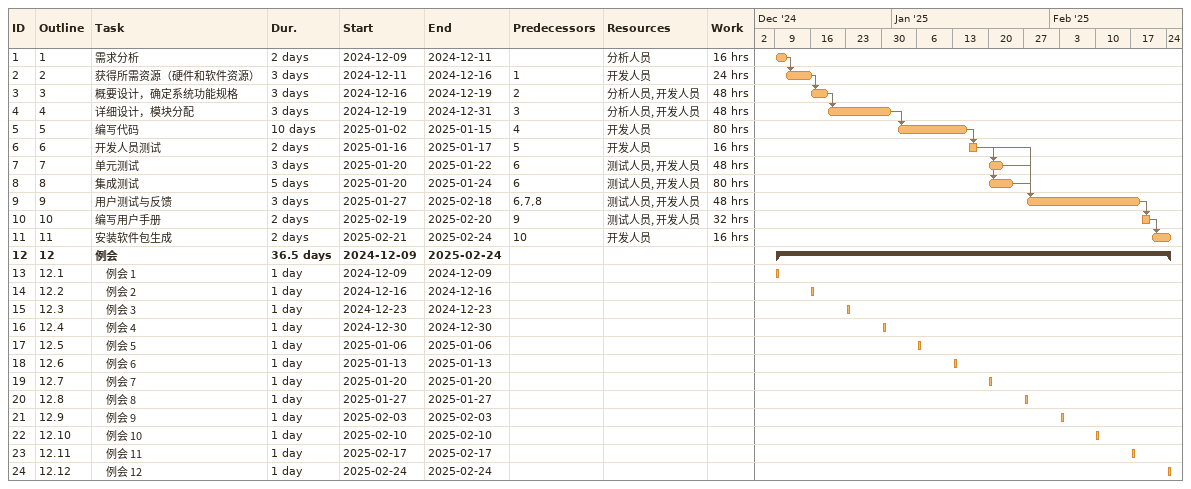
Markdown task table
| ID | WBS | Task | Duration | Start | Finish | Predecessors | Resources | Work (h) |
|---|---|---|---|---|---|---|---|---|
| 1 | 1 | 需求分析 | 2d | 2024-12-09 | 2024-12-11 |  | 分析人员 | 16 |
| 2 | 2 | 获得所需资源（硬件和软件资源） | 3d | 2024-12-11 | 2024-12-16 | 1 | 开发人员 | 24 |
| 3 | 3 | 概要设计，确定系统功能规格 | 3d | 2024-12-16 | 2024-12-19 | 2 | 分析人员, 开发人员 | 48 |
| 4 | 4 | 详细设计，模块分配 | 3d | 2024-12-19 | 2024-12-31 | 3 | 分析人员, 开发人员 | 48 |
| 5 | 5 | 编写代码 | 10d | 2025-01-02 | 2025-01-15 | 4 | 开发人员 | 80 |
| 6 | 6 | 开发人员测试 | 2d | 2025-01-16 | 2025-01-17 | 5 | 开发人员 | 16 |
| 7 | 7 | 单元测试 | 3d | 2025-01-20 | 2025-01-22 | 6 | 测试人员, 开发人员 | 48 |
| 8 | 8 | 集成测试 | 5d | 2025-01-20 | 2025-01-24 | 6 | 测试人员, 开发人员 | 80 |
| 9 | 9 | 用户测试与反馈 | 3d | 2025-01-27 | 2025-02-18 | 6, 7, 8 | 测试人员, 开发人员 | 48 |
| 10 | 10 | 编写用户手册 | 2d | 2025-02-19 | 2025-02-20 | 9 | 测试人员, 开发人员 | 32 |
| 11 | 11 | 安装软件包生成 | 2d | 2025-02-21 | 2025-02-24 | 10 | 开发人员 | 16 |
| 12 | 12 | **例会** | 36.5d | 2024-12-09 | 2025-02-24 |  |  |  |
| 13 | 12.1 | 例会 1 | 1d | 2024-12-09 | 2024-12-09 |  |  |  |
| 14 | 12.2 | 例会 2 | 1d | 2024-12-16 | 2024-12-16 |  |  |  |
| 15 | 12.3 | 例会 3 | 1d | 2024-12-23 | 2024-12-23 |  |  |  |
| 16 | 12.4 | 例会 4 | 1d | 2024-12-30 | 2024-12-30 |  |  |  |
| 17 | 12.5 | 例会 5 | 1d | 2025-01-06 | 2025-01-06 |  |  |  |
| 18 | 12.6 | 例会 6 | 1d | 2025-01-13 | 2025-01-13 |  |  |  |
| 19 | 12.7 | 例会 7 | 1d | 2025-01-20 | 2025-01-20 |  |  |  |
| 20 | 12.8 | 例会 8 | 1d | 2025-01-27 | 2025-01-27 |  |  |  |
| 21 | 12.9 | 例会 9 | 1d | 2025-02-03 | 2025-02-03 |  |  |  |
| 22 | 12.10 | 例会 10 | 1d | 2025-02-10 | 2025-02-10 |  |  |  |
| 23 | 12.11 | 例会 11 | 1d | 2025-02-17 | 2025-02-17 |  |  |  |
| 24 | 12.12 | 例会 12 | 1d | 2025-02-24 | 2025-02-24 |  |  |  |
